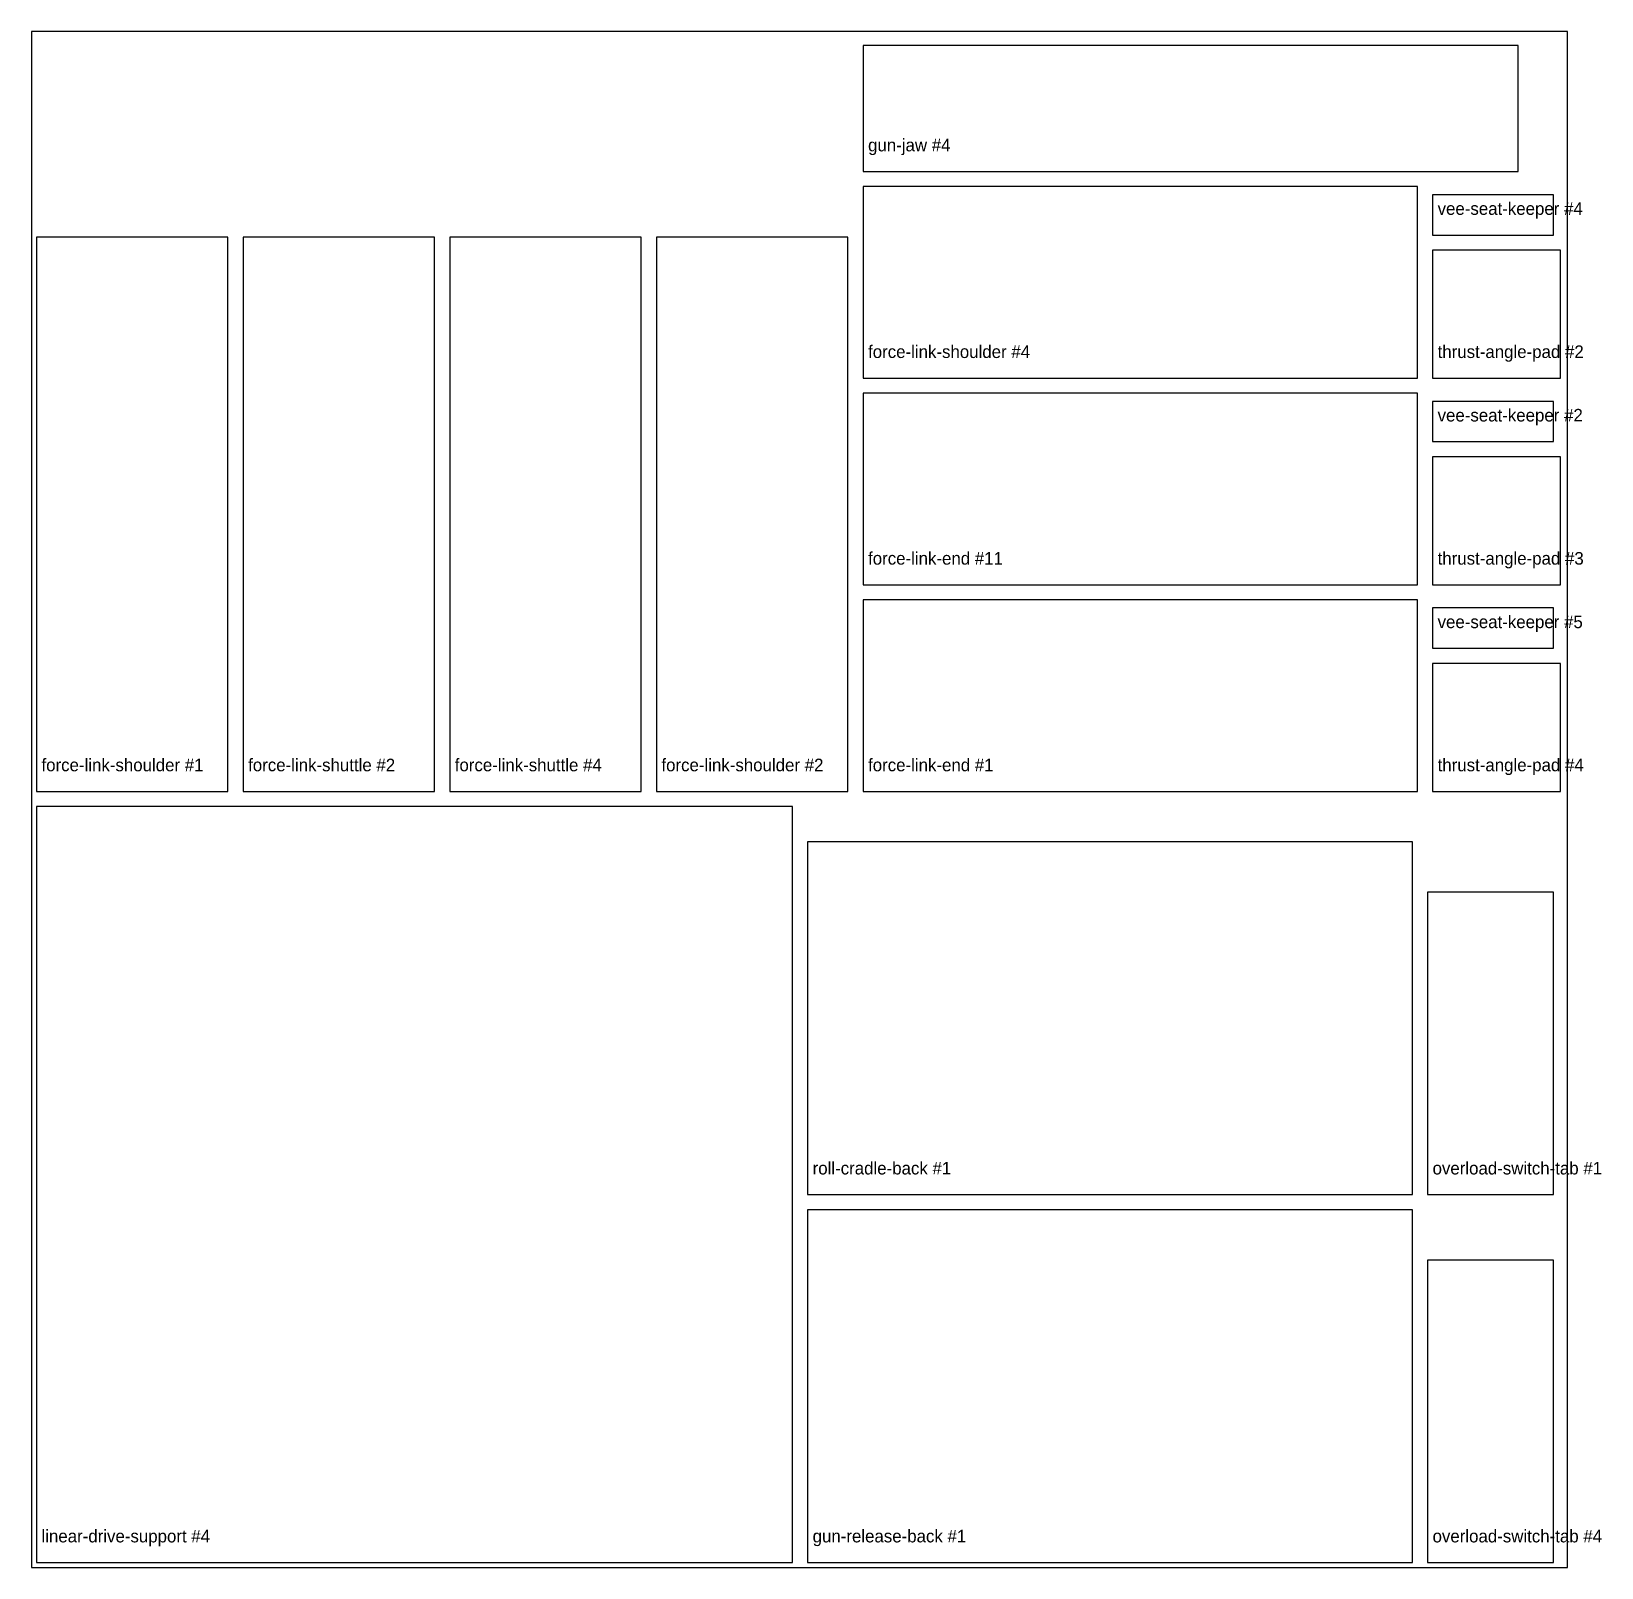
# Model space of a CAD drawing. Header units: millimetres. Extents: x 0 to 312, y 0 to 305.
import ezdxf

# ---------------------------------------------------------------- set-up
doc = ezdxf.new("R2010")
doc.units = ezdxf.units.MM

msp = doc.modelspace()

# ---------------------------------------------------------------- linework, layer by layer
for points in [[(0, 0), (304.8, 0), (304.8, 304.8), (0, 304.8)], [(165, 277), (295, 277), (295, 302), (165, 302)], [(165, 236), (275, 236), (275, 274), (165, 274)], [(278, 264.4), (302, 264.4), (302, 272.4), (278, 272.4)], [(1, 154), (39, 154), (39, 264), (1, 264)], [(42, 154), (80, 154), (80, 264), (42, 264)], [(83, 154), (121, 154), (121, 264), (83, 264)], [(124, 154), (162, 154), (162, 264), (124, 264)], [(278, 236), (303.4, 236), (303.4, 261.4), (278, 261.4)], [(165, 195), (275, 195), (275, 233), (165, 233)], [(278, 223.4), (302, 223.4), (302, 231.4), (278, 231.4)], [(278, 195), (303.4, 195), (303.4, 220.4), (278, 220.4)], [(165, 154), (275, 154), (275, 192), (165, 192)], [(278, 182.4), (302, 182.4), (302, 190.4), (278, 190.4)], [(278, 154), (303.4, 154), (303.4, 179.4), (278, 179.4)], [(1, 1), (151, 1), (151, 151), (1, 151)], [(154, 74), (274, 74), (274, 144), (154, 144)], [(277, 74), (302, 74), (302, 134), (277, 134)], [(154, 1), (274, 1), (274, 71), (154, 71)], [(277, 1), (302, 1), (302, 61), (277, 61)]]:
    msp.add_lwpolyline(points, close=True)

# ---------------------------------------------------------------- texts
for s, p in [('gun-jaw #4', (166, 281)), ('vee-seat-keeper #4', (279, 268.4)), ('force-link-shoulder #4', (166, 240)), ('thrust-angle-pad #2', (279, 240)), ('vee-seat-keeper #2', (279, 227.4)), ('force-link-end #11', (166, 199)), ('thrust-angle-pad #3', (279, 199)), ('vee-seat-keeper #5', (279, 186.4)), ('force-link-shoulder #1', (2, 158)), ('force-link-shuttle #2', (43, 158)), ('force-link-shuttle #4', (84, 158)), ('force-link-shoulder #2', (125, 158)), ('force-link-end #1', (166, 158)), ('thrust-angle-pad #4', (279, 158)), ('roll-cradle-back #1', (155, 78)), ('overload-switch-tab #1', (278, 78)), ('linear-drive-support #4', (2, 5)), ('gun-release-back #1', (155, 5)), ('overload-switch-tab #4', (278, 5))]:
    msp.add_text(s, height=2.5).set_placement(p)

doc.saveas('drawing.dxf')
